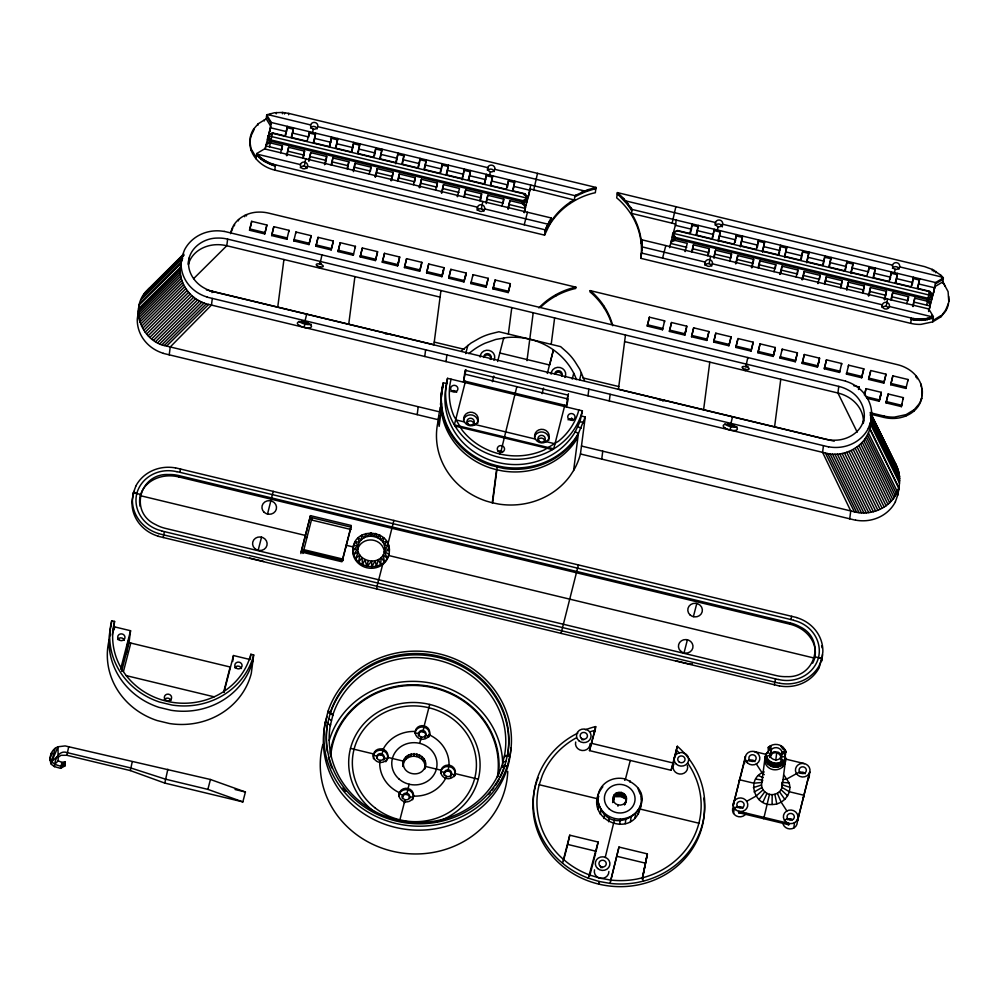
<?xml version="1.0" encoding="UTF-8"?>
<svg xmlns="http://www.w3.org/2000/svg" width="999" height="999" viewBox="0 0 999 999"><rect width="100%" height="100%" fill="white"/><g stroke="black" fill="none" stroke-linecap="round" stroke-linejoin="round"><path stroke-width="1.5" d="M440.084 407.417L439.51 411.85L166.633 346.091C141.309 341.92 128.009 306.855 148.376 289.136L183.754 254.033M895.354 501.698C898.663 493.818 899.799 484.94 899.575 476.411L870.604 417.619C873.613 441.446 847.214 459.44 825.386 453.022L208.654 304.408C190.422 300.624 176.049 281.156 181.368 262.575L139.348 304.258L137.288 319.018A36.838 34.291 7.4 0 0 163.361 353.309M781.131 762.487C775.786 765.509 768.156 762.861 766.258 756.917L765.459 758.591C768.031 764.397 775.486 767.269 781.118 764.085L781.131 762.487L783.166 760.988L780.469 758.553M764.223 771.927C745.866 777.846 753.696 806.28 772.09 804.495L772.19 794.655C776.598 794.605 780.868 791.707 782.03 787.387L785.714 758.765L784.527 752.984M641.783 241.159L641.87 249.912L641.957 239.835L928.745 308.953L933.366 316.596L932.679 321.878L920.941 324.375A35.115 32.692 7.4 0 1 910.676 323.351L640.859 258.341L641.358 253.883A73.801 68.719 7.4 0 0 618.518 199.388L616.695 197.877L617.382 192.595L924.649 266.633L932.417 269.443L940.683 275.1L943.356 277.922L942.669 283.204M58.167 760.801L61.901 762.387L65.122 761.75L64.997 765.896L60.614 768.331L54.433 766.633L54.733 764.322L58.167 760.801L58.004 746.777L65.11 745.916L210.439 779.495L245.417 792.007L242.857 801.897L164.785 783.091L130.32 770.579L66.846 755.281L60.951 755.319L58.017 757.429M922.089 395.716C923.913 384.478 916.607 373.638 907.005 368.406A35.115 32.692 7.4 0 0 897.427 364.66L590.159 290.609L589.997 291.933L591.82 293.444A73.801 68.719 7.4 0 1 611.763 324.151M948.788 301.661L948.101 291.646L942.831 281.88L935.039 286.538L928.583 311.538M783.253 760.326L781.218 761.837L780.556 757.891L783.253 760.326L782.766 764.098L778.333 766.545L773.139 766.595L773.388 764.672L775.923 765.434L776.148 763.785L773.214 765.134L773.538 763.486C766.708 764.098 776.31 765.434 778.621 765.084L778.733 763.448M181.181 262.787L182.105 256.406L184.515 249.912A36.838 34.291 7.4 0 1 224.213 231.456M822.339 656.867L822.502 654.582M898.675 488.811L897.639 495.629M354.97 542.857A18.269 17.008 7.4 0 0 358.441 563.399A18.269 17.008 7.4 0 0 380.544 565.933C386.326 562.737 389.535 556.331 389.41 549.8L384.89 548.513L388.673 545.392L384.34 545.242L386.738 541.308L382.892 542.207L383.728 537.799L380.669 539.597L379.882 535.114L377.809 537.612L375.437 533.454L374.513 536.376L370.691 532.904L367.495 536.426L365.996 533.528L364.26 537.712L361.638 535.252L361.513 539.747L357.942 537.986L359.44 542.382L355.132 541.545L358.166 545.442C354.021 561.401 380.694 567.594 384.515 551.785C388.673 535.839 362 529.632 358.166 545.442L352.934 550.074C353.171 569.455 384.328 573.076 388.923 554.208L384.515 551.785L389.41 549.8C389.26 529.72 356.181 526.972 353.259 546.977L346.166 545.267L345.941 546.928M380.119 760.339L379.72 764.048A34.715 32.318 7.4 0 0 397.839 791.932L399.538 792.569L399.363 793.893L402.747 795.167L402.397 796.89A3.659 3.397 7.4 0 0 402.447 798.663M403.072 766.046C400.974 747.577 431.556 751.972 424.762 769.018L425.399 763.698M418.631 736.013A3.659 3.397 7.4 0 1 418.481 735.139L418.706 733.366L415.109 732.954L415.372 730.756A7.305 6.806 7.4 0 1 424.175 725.873L429.707 704.445M409.503 798.601L409.59 797.726A3.659 3.397 7.4 0 0 402.734 796.066L402.397 796.89M418.481 735.139L418.581 734.253A3.659 3.397 7.4 0 1 422.977 731.805L424.175 725.873A7.305 6.806 7.4 0 1 429.57 734.178L429.395 735.501A7.305 6.806 7.4 0 0 424.001 727.197A7.305 6.806 7.4 0 0 415.209 732.08M640.859 258.341L642.057 248.589M638.286 814.048L638.973 808.753L641.021 803.808C636.101 843.768 577.922 818.019 602.834 786.737M597.152 804.133L598.264 794.867M610.089 883.403L618.98 847.052L647.377 853.895L642.332 878.995L647.377 853.895L642.369 877.834L643.406 881.118L637.986 882.342A85.864 79.945 7.4 0 1 610.089 883.403L599.025 881.443L588.311 878.158A85.864 79.945 7.4 0 1 564.21 864.572L560.014 861.026A85.864 79.945 7.4 0 1 577.872 733.066M619.617 824.4L620.304 819.118A21.928 20.405 7.4 0 1 597.951 796.178A21.928 20.405 7.4 0 1 624.837 778.895C672.115 799.337 608.603 848.201 597.664 800.162M772.19 794.655C765.958 794.867 760.152 788.785 761.812 782.504L765.197 756.405L768.206 750.961L768.693 747.19L770.729 745.679A10.052 9.353 7.4 0 1 785.589 751.26L785.451 754.944M765.546 756.493C765.234 771.59 763.785 752.384 768.031 752.272M772.09 804.495C783.004 804.807 792.694 793.656 789.085 782.916L781.892 782.354L782.03 787.387L789.335 791.732L803.795 795.229L803.458 797.876M785.064 761.201C778.346 774.312 787.674 759.028 784.939 756.355M266.571 116.184L266.733 114.873L274.4 112.762L282.58 112.437L288.736 113.399L596.003 187.437L595.317 192.732L592.969 193.232A73.801 68.719 7.4 0 0 575.387 200.237L570.067 203.509A73.801 68.719 7.4 0 0 549.125 225.624L544.58 235.14L274.775 170.117A35.115 32.692 7.4 0 1 265.197 166.358C257.005 161.801 250.437 153.459 249.875 143.868A25.799 24.013 7.4 0 1 250.537 136.963L250.712 135.677A25.799 24.013 7.4 0 1 253.471 129.271L258.167 123.814L266.233 118.831L266.571 116.184L271.179 123.839M274.775 170.117L275.287 166.146L263.973 161.351L257.867 156.306L258.029 154.982L256.743 153.546L264.548 148.888L551.323 217.994L549.125 225.624M259.253 157.68L259.415 156.356L258.029 154.982M260.739 158.991L260.901 157.667L259.415 156.356M262.312 160.215L262.475 158.891L260.901 157.667M263.973 161.351L264.136 160.027L262.475 158.891M270.304 114.922L270.467 113.599M265.709 162.4L265.871 161.076L264.136 160.027M267.52 163.349L267.682 162.025L265.871 161.076M269.393 164.211L269.555 162.887L267.682 162.025M276.248 113.824L276.411 112.5M271.316 164.96L271.478 163.636L269.555 162.887M273.276 165.609L273.439 164.286L271.478 163.636M275.287 166.146L275.449 164.823L273.439 164.286M282.417 113.761L282.58 112.437M284.49 113.973L284.653 112.65M288.574 114.723L288.736 113.399M544.58 235.14L545.267 229.845L551.323 217.994M545.092 231.169L546.99 225.687M546.828 227.01L549.8 220.342M570.067 203.509L570.229 202.185L574.388 199.625L574.912 195.667L587.574 189.798L596.003 187.437M574.737 196.99L576.073 194.955M575.911 196.279L581.53 193.456L581.693 192.133M581.53 193.456L587.412 191.121L587.574 189.798M587.412 191.121L593.493 189.273L593.656 187.949M256.056 158.829L256.743 153.546M944.005 283.429L944.904 286.276M940.733 316.945L945.578 310.19L948.351 303.783L948.188 305.082A25.799 24.013 7.4 0 1 945.416 311.476L940.733 316.945L932.679 321.878M768.581 764.198L766.932 762.274L766.108 758.104L765.459 758.591L768.818 762.287L768.581 764.198L773.139 766.595M51.336 764.322C48.277 758.066 51.161 749.163 58.004 746.777L51.673 761.675L51.336 764.322L54.433 766.633M49.95 760.139L51.149 753.346M60.614 768.331L61.901 762.387M66.846 755.281L68.731 746.703M109.703 636.313L110.464 630.431M109.328 639.248A73.077 68.032 7.4 0 0 157.143 720.554L169.518 723.538A73.077 68.032 7.4 0 0 251.286 673.451L253.684 654.944L250.849 654.258A70.155 65.31 7.4 0 1 166.358 701.148A70.155 65.31 7.4 0 1 114.573 621.428L111.726 620.741L111.039 626.023A73.077 68.032 7.4 0 0 158.866 707.329L171.241 710.314A73.077 68.032 7.4 0 0 252.997 660.239M112.325 635.114A70.155 65.31 7.4 0 1 113.886 626.71L114.573 621.428M114.211 629.82L114.598 626.885M158.167 536.188A36.838 34.291 7.4 0 1 131.993 501.885L133.354 492.857L135.752 486.363M126.885 650.873L127.922 642.944M121.616 671.291L129.021 642.632L130.557 630.731L113.886 626.71M169.218 354.895L170.242 346.953L211.451 305.082L212.312 298.476M181.418 261.688L182.105 256.406M181.531 261.251L182.218 255.969M863.186 423.014C867.207 410.214 860.151 396.266 848.563 390.234A35.827 33.354 7.4 0 0 838.773 386.388L227.647 239.123A35.827 33.354 7.4 0 0 217.133 238.074C202.797 238.137 187.924 249.138 188.399 264.498A26.523 24.7 7.4 0 1 191.234 257.929C196.541 249.513 206.543 245.03 216.271 244.693A35.827 33.354 7.4 0 1 226.785 245.742L440.084 297.128M130.32 770.579L132.193 762M163.212 537.574L164.41 531.63M812.674 663.161A26.523 24.7 7.4 0 0 814.61 658.154A26.523 24.7 7.4 0 0 815.296 651.073C814.734 641.258 808.016 632.692 799.637 628.021A35.827 33.354 7.4 0 0 789.847 624.175L178.721 476.91L178.883 475.586A35.827 33.354 7.4 0 0 168.381 474.537C139.685 473.126 128.921 512.162 155.469 524.487A35.827 33.354 7.4 0 0 165.26 528.334L776.385 675.599A35.827 33.354 7.4 0 0 786.9 676.648C815.596 678.059 826.36 639.023 799.799 626.698A35.827 33.354 7.4 0 0 790.009 622.852L178.883 475.586M211.963 292.607L212.138 291.283M227.647 239.123L226.785 245.729L193.619 278.646M540.821 307.055A73.801 68.719 7.4 0 1 573.364 288.998L575.711 288.486L575.874 287.163L268.619 213.124A35.115 32.692 7.4 0 0 258.341 212.1C246.216 212.325 233.054 220.055 230.919 232.717L232.817 227.847M164.785 783.091L167.857 769.23M238.386 220.866L238.549 219.543M251.348 150.812L250.037 142.582L250.712 135.677M244.668 216.721L244.83 215.397M257.992 125.1L258.167 123.814M246.441 215.921L246.603 214.598M249.538 230.245L251.661 221.341L266.895 225.012L264.772 233.916L249.538 230.245L251.174 223.926M264.273 120.954L264.448 119.668M251.498 222.665L251.661 221.341M265.984 145.941L266.159 144.618L270.042 142.832L282.442 145.817L281.93 149.775L265.984 145.941L265.272 148.689M269.605 131.93L269.78 130.607M268.544 136.051L271.353 122.515L266.733 114.873M269.53 146.791L272.352 133.267L524.637 194.056L527.335 198.214L526.823 202.173L522.764 201.973L270.479 141.184L267.432 139.673L267.944 135.702L272.352 133.267L272.178 134.578L272.602 132.929L284.99 135.926L287.125 127.685L293.319 129.171L291.184 137.412L307.13 141.259L309.253 133.017L315.447 134.503L313.311 142.745L329.258 146.591L331.381 138.349L337.575 139.835L335.452 148.077L351.386 151.923L353.521 143.681L359.702 145.167L357.58 153.409L373.526 157.255L375.649 149.013L381.843 150.499L379.707 158.741L395.654 162.587L397.777 154.345L403.971 155.832L401.848 164.073L417.782 167.919L419.917 159.678L426.098 161.164L423.976 169.418L439.91 173.252L442.045 165.01L448.239 166.508L446.103 174.75L462.05 178.584L464.173 170.342L470.367 171.84L468.231 180.082L484.178 183.916L486.301 175.674L492.495 177.173L490.372 185.414L506.306 189.248L508.441 181.006L514.622 182.505L512.499 190.747L524.887 193.731L528.096 197.228M264.772 233.916L266.895 225.012M289.023 230.344L286.9 239.248L271.666 235.577L273.801 226.673L289.023 230.344L288.861 231.656M273.801 226.673L271.666 235.577M287.3 126.361L286.613 131.643L270.667 127.81M286.676 154.221L286.501 155.544L288.636 147.303L304.57 151.149L303.296 158.042M286.975 155.669L288.636 147.303M291.808 136.988L293.481 127.847M277.747 307.093L283.928 259.503M286.9 239.248L287.075 237.924L271.84 234.253M232.705 661.475L233.479 655.531L250.162 659.552L250.849 654.258M293.793 240.909L293.968 239.585L309.203 243.257L309.028 244.58L293.793 240.909L295.929 232.005L311.164 235.677L309.028 244.58M304.333 166.109L305.706 158.816M295.754 233.329L295.929 232.005M309.428 131.693L308.741 136.975L292.794 133.142M308.803 159.553L308.629 160.876L310.764 152.635L326.698 156.481L326.361 159.128M309.116 161.001L310.764 152.635M313.936 142.32L315.622 133.179M324.75 163.399L324.575 164.723L326.698 156.481M304.77 322.115L306.656 314.198M315.934 246.241L318.057 237.337L333.291 241.009L333.117 242.332L331.156 249.912L315.934 246.241L318.057 237.337M329.882 146.154L331.556 137.025M331.618 164.872L332.892 157.967L348.838 161.813L347.615 168.531M319.418 268.057L319.593 266.733M319.93 264.086L321.978 254.857M336.064 147.652L337.749 138.511M331.156 249.912L333.291 241.009M355.419 246.341L353.296 255.245L338.062 251.573L340.197 242.67L355.419 246.341L355.244 247.665M340.197 242.67L338.062 251.573M351.935 151.761L353.683 142.358M354.508 167.27L355.02 163.299L370.966 167.145L370.454 171.116L354.508 167.27L353.371 171.666M300.874 553.571L310.464 515.659L351.273 525.486L341.908 561.763L301.086 551.923L310.464 515.659M358.204 152.984L359.877 143.844M311.888 518.731L312.013 517.732L302.909 553.483M353.296 255.245L353.459 253.921L338.236 250.25M348.726 324.2L354.907 276.611M360.189 256.905L362.325 248.002L377.56 251.673L377.385 252.997L375.424 260.577L360.189 256.905L362.325 248.002M375.312 151.661L375.824 147.69M375.199 175.562L375.025 176.873L377.16 168.631L393.094 172.477L392.582 176.448L376.635 172.602L377.16 168.631M380.332 158.317L382.005 149.176M375.424 260.577L377.56 251.673M391.133 179.395L390.971 180.719L393.094 172.477M382.317 262.238L384.453 253.334L399.687 257.005L397.552 265.909L382.317 262.238L383.953 255.919M384.278 254.658L384.453 253.334M397.44 156.993L397.952 153.022M325.037 723.601L325.199 722.277L327.722 722.727A91.346 85.04 7.4 0 0 396.353 821.091A91.346 85.04 7.4 0 0 504.782 765.396L507.217 766.133L507.055 767.457L510.089 755.057A93.894 87.425 7.4 0 0 439.535 653.933A93.894 87.425 7.4 0 0 328.072 711.188L325.337 722.202M327.722 722.727L327.547 724.05A91.346 85.04 7.4 0 0 327.36 751.772M398.776 177.934L399.288 173.963L415.222 177.81L414.71 181.781L398.776 177.934L398.014 180.869M330.507 711.937L327.547 724.05L330.432 724.55A88.424 82.318 7.4 0 0 396.865 819.779A88.424 82.318 7.4 0 0 501.823 765.858L504.607 766.708L507.567 754.607A91.346 85.04 7.4 0 0 438.936 656.243A91.346 85.04 7.4 0 0 330.507 711.937L328.072 711.188M402.46 163.649L404.145 154.52M330.432 724.55L330.257 725.873L333.117 714.123A88.424 82.318 7.4 0 1 438.086 660.202A88.424 82.318 7.4 0 1 504.52 755.419L501.648 767.182L501.823 765.858M397.552 265.909L399.687 257.005M404.458 267.57L406.581 258.666L421.815 262.337L421.64 263.661L419.68 271.241L404.458 267.57L406.581 258.666M420.079 158.354L419.393 163.649L403.459 159.803M419.455 186.226L419.293 187.55L421.416 179.308L437.362 183.142L436.838 187.113L420.904 183.267L421.416 179.308M424.587 168.981L426.273 159.852M376.511 588.973L378.559 579.732M419.68 271.241L421.815 262.337M388.923 554.208L388.748 555.531L814.61 658.154L814.784 656.83L821.927 658.329L819.18 667.469M426.585 272.902L428.721 263.998L443.943 267.67L443.781 268.993L441.82 276.573L426.585 272.902L428.721 263.998M442.22 163.686L441.533 168.981L425.586 165.135M441.595 191.558L441.421 192.882L443.544 184.64L459.49 188.474L457.355 196.716L457.53 195.392M441.895 192.994L443.544 184.64M446.728 174.313L448.401 165.185M417.195 414.647L418.219 406.718M424.75 356.481L425.611 349.875M376.773 757.454L376.948 756.131A3.659 3.397 7.4 0 1 381.343 753.683L382.242 754.02A3.659 3.397 7.4 0 1 380.594 760.389L379.645 760.276A3.659 3.397 7.4 0 1 376.948 756.131L373.401 755.269L373.576 753.945A7.305 6.806 7.4 0 1 382.367 749.063L384.153 749.737A7.305 6.806 7.4 0 1 380.856 762.474L378.971 762.249A7.305 6.806 7.4 0 1 373.576 753.945L350.499 748.388M441.82 276.573L443.943 267.67M440.934 290.522L433.903 344.73L206.443 289.91M376.673 758.328A3.659 3.397 7.4 0 1 381.181 755.007L381.343 753.683M373.501 758.803A7.305 6.806 7.4 0 1 382.205 750.386L382.367 749.063M381.618 755.169L383.916 747.826A34.715 32.318 7.4 0 1 413.474 731.43L415.272 731.63L415.109 732.954M383.878 759.165L384.041 757.841L387.6 758.691L387.762 757.367L403.658 761.201L403.022 766.508M448.713 278.234L450.849 269.33L466.083 273.002L465.909 274.325L463.948 281.905L448.713 278.234L450.849 269.33M462.237 179.808L464.348 169.018M464.41 196.865L465.684 189.972L481.618 193.806L481.281 196.453M468.856 179.645L470.541 170.517M438.998 415.809L438.486 419.78L163.337 353.396M440.472 404.458L441.046 400.025M441.433 397.065L442.008 392.632M442.395 389.685L443.294 382.767L446.84 383.616A69.418 64.635 7.4 0 0 489.423 459.852A69.418 64.635 7.4 0 0 575.212 431.768L580.032 421.516L582.392 410.826L447.527 378.334L446.84 383.616M446.041 361.613L446.903 354.995M441.009 407.317L441.521 403.346M442.782 386.725A73.077 68.032 7.4 0 0 440.784 404.383L441.233 410.314L439.148 426.386L438.236 418.968L439.21 413.012M463.948 281.905L466.083 273.002M398.826 796.478A7.305 6.806 7.4 0 1 399.026 794.717L399.875 791.745A7.305 6.806 7.4 0 1 413.586 795.054L413.211 798.139A7.305 6.806 7.4 0 1 412.537 799.787M404.345 761.35C409.328 752.422 424.887 755.968 425.062 766.345C422.39 777.784 403.484 775.561 403.359 763.873L404.695 758.716M477.16 209.865L477.51 207.218L307.542 166.296A3.659 3.397 7.4 0 1 301.486 167.869A3.659 3.397 7.4 0 1 302.959 162.163A3.659 3.397 7.4 0 1 307.542 166.296M406.044 759.215L406.381 756.568M408.279 757.554L408.616 754.919M470.854 283.566L471.016 282.255L486.251 285.926L486.076 287.237L470.854 283.566L472.977 274.663L488.211 278.334L486.076 287.237M481.393 208.754L482.754 201.473M472.802 275.986L472.977 274.663M405.094 801.048L405.269 799.724A3.659 3.397 7.4 0 1 402.572 795.579L402.909 794.754A3.659 3.397 7.4 0 1 409.765 796.403L409.665 797.277A3.659 3.397 7.4 0 1 405.269 799.724L404.42 803.021L404.583 801.697A7.305 6.806 7.4 0 1 399.188 793.393M410.901 756.518L411.251 753.87M484.727 183.766L486.476 174.35M487.387 170.292L487.724 167.645L317.782 126.661A3.659 3.397 7.4 0 1 311.725 128.234A3.659 3.397 7.4 0 1 313.199 122.515A3.659 3.397 7.4 0 1 317.782 126.661M406.805 794.455L409.103 784.227M413.748 756.143L414.098 753.496M409.553 798.164L409.715 796.84L413.311 797.252L413.486 795.928L415.297 796.141A34.715 32.318 7.4 0 0 444.855 779.744L445.504 778.171M463.499 382.18L465.047 370.279L567.956 395.08L566.421 406.98M486.163 203.659L487.812 195.305L503.758 199.138L503.409 201.786M567.956 400.387L566.583 405.656L463.673 380.856L465.959 369.73M416.608 756.468L416.958 753.82M465.447 381.281L454.37 424.887L553.708 448.826L564.81 405.232M490.984 184.977L492.669 175.849M420.604 740.384L420.766 739.06L419.667 743.343M421.278 738.398L421.453 737.087L420.879 739.285M419.293 757.479L419.642 754.832M421.628 759.09L421.965 756.455M425.512 736.375L425.674 735.052L429.058 736.325L428.721 737.15M423.439 761.213L423.776 758.566M424.612 763.686L424.95 761.038M429.058 736.325L429.233 735.002L430.919 735.639A34.715 32.318 7.4 0 1 449.038 763.523L448.126 771.203M492.982 288.911L495.104 279.995L510.339 283.666L510.164 284.99L508.216 292.57L492.982 288.911L495.104 279.995M508.091 183.654L508.603 179.683M507.992 207.555L507.817 208.878L509.94 200.637L522.34 203.621L525.536 207.118L524.3 212.562M508.291 209.003L509.94 200.637M513.124 190.31L514.797 181.181M444.205 773.701L444.38 772.377L440.821 771.515L440.996 770.204L425.099 766.37M508.216 292.57L510.339 283.666M503.533 339.26L503.708 337.949L497.627 361.476M522.927 200.649L270.642 139.86L267.944 135.702L527.335 198.214L522.927 200.649L522.34 203.621M524.637 194.056L524.463 195.379L524.887 193.731M508.354 334.041L511.788 307.592M528.284 197.178L530.744 185.027M581.705 416.108L585.252 416.97L580.444 453.983A73.077 68.032 7.4 0 1 573.613 470.467L570.342 475.512A73.077 68.032 7.4 0 1 498.676 504.07L492.282 502.784L496.565 469.73L490.596 468.032A73.077 68.032 7.4 0 1 441.233 410.314M492.582 502.859L497.39 465.834L491.121 464.06A73.077 68.032 7.4 0 1 441.745 406.343L441.296 400.412A73.077 68.032 7.4 0 1 443.294 382.767M533.778 189.847L537.512 173.351M501.073 450.961L516.833 386.663M526.985 360.664L533.204 312.762M555.781 296.004L555.943 294.68M551.198 344.355L554.632 317.919M504.782 765.396L504.607 766.708A91.346 85.04 7.4 0 1 500.337 777.035M576.798 435.951L576.286 439.91L574.625 442.457A73.077 68.032 7.4 0 1 502.972 471.016L496.565 469.73M573.613 470.467L578.421 433.454L585.252 416.97M587.999 395.816L588.861 389.21M561.051 633.441L578.421 564.86M603.933 307.605L604.108 306.281M641.957 239.835L641.445 243.806L641.196 240.559A73.801 68.719 7.4 0 0 633.928 217.532L631.493 213.386L632.005 209.428L631.331 208.267L623.676 198.501L617.382 192.595M601.735 459.115L602.759 451.186M609.29 400.949L610.152 394.343M625.474 334.99L618.443 389.198L834.24 441.196M594.355 733.054L594.692 730.406L590.621 731.593M664.635 320.854L662.499 329.757L647.277 326.086L649.4 317.183L664.635 320.854L664.46 322.178M585.439 729.769A85.864 79.945 7.4 0 1 594.68 726.822L595.679 726.598L595.342 729.233L589.472 750.611L671.103 770.279L672.864 764.485M649.4 317.183L647.277 326.086M672.115 223.177L675.873 206.681M598.051 809.415L598.563 805.444M676.173 220.067L675.486 225.349L691.433 229.196L690.434 233.042M662.499 329.757L662.674 328.434L647.439 324.762M600.374 814.322L600.886 810.364M675.461 237.412L927.746 298.202L932.154 295.754L672.764 233.254L672.252 237.225L675.287 238.724L927.584 299.525L931.63 299.725L932.154 295.754L929.457 291.608L677.172 230.819L672.764 233.254L675.461 237.412L675.287 238.724L674.862 240.372L670.978 242.17L670.804 243.494L686.738 247.327M603.97 818.531L604.482 814.572M669.405 331.418L671.528 322.515L686.763 326.186L686.588 327.51L684.64 335.09L669.405 331.418L671.528 322.515M598.688 884.09L599.025 881.443M662.986 401.298L663.149 399.975M608.603 821.752L609.115 817.781M612.924 800.786L612.974 799.487M613.398 801.598L614.16 794.892L612.637 802.559M685.302 250.287L685.127 251.611L687.262 243.369L674.862 240.372M626.123 798.663A6.906 6.431 7.4 0 0 614.51 795.866L613.299 801.51M616.021 793.194L615.571 796.69L621.278 796.653L626.286 799.275M614.447 819.779L605.194 857.604M691.433 229.196L692.12 223.913M618.406 796.328L618.581 795.004L624.138 796.34M617.956 806.23L618.119 804.907M621.116 794.155L621.341 792.457M621.278 796.653L621.44 795.329M692.182 251.748L693.443 244.855L709.39 248.701L709.04 251.336M624.675 780.219L624.837 778.895M623.963 797.664L624.412 794.168M696.628 234.54L698.301 225.399M684.64 335.09L686.763 326.186M625.486 803.571L626.348 796.965A6.906 6.431 7.4 0 0 614.735 794.168L613.024 797.065L613.124 800.399A6.906 6.431 7.4 0 0 624.737 803.196L626.435 800.299L626.373 797.901M625.961 802.022L626.498 797.864M630.007 782.217L630.182 780.906M625.262 823.663L625.948 818.381L631.181 816.295L635.614 813.011L638.973 808.753M691.533 336.75L693.668 327.847L708.89 331.518L708.728 332.842L706.768 340.422L691.533 336.75L693.668 327.847M630.494 821.59L631.181 816.295M704.932 264.76L705.269 262.113L642.082 246.878M638.224 789.647L638.398 788.323M634.927 818.306L635.614 813.011M709.153 263.636L710.526 256.368M640.721 793.231L640.559 794.555L638.811 790.871M712.562 238.374L714.248 229.246M715.159 225.175L715.496 222.527L625.749 200.911M641.62 798.513L640.334 809.103L698.888 823.213M713.998 258.279L715.584 250.187L731.518 254.033L731.181 256.668M718.331 241.521L720.441 230.732M706.768 340.422L708.89 331.518M722.252 226.885L722.589 224.238A3.659 3.397 7.4 0 0 718.006 220.105A3.659 3.397 7.4 0 0 716.533 225.811A3.659 3.397 7.4 0 0 722.589 224.238L892.557 265.16M703.608 409.715L709.789 362.125M713.661 342.083L715.796 333.179L731.031 336.85L730.856 338.174L728.895 345.754L713.661 342.083L715.796 333.179M735.863 238.536L736.375 234.578M735.751 262.437L735.576 263.761L737.712 255.519L753.646 259.365L753.134 263.324L737.2 259.49L737.712 255.519M740.459 246.853L742.569 236.064M675.973 752.722L676.323 750.074L679.345 752.984M728.895 345.754L731.031 336.85M643.406 881.118A85.864 79.945 7.4 0 0 678.071 746.915L677.31 746.265L673.314 763.036L591.683 743.368M735.801 347.415L737.924 338.511L753.159 342.182L752.984 343.506L751.023 351.086L735.801 347.415L737.761 339.835M730.631 424.737L732.517 416.82M751.698 266.283L751.523 267.607L753.646 259.365M757.991 243.868L758.503 239.91M745.279 370.679L745.454 369.355M745.791 366.708L747.839 357.48L747.664 358.803M759.327 264.822L759.839 260.851L775.786 264.698L775.274 268.656L759.327 264.822L758.616 267.57M762.587 252.185L764.697 241.396M751.023 351.086L753.159 342.182M757.929 352.747L760.064 343.843L775.286 347.515L775.124 348.838L773.164 356.418L757.929 352.747L760.064 343.843M780.644 245.242L779.957 250.524L764.01 246.691M780.019 273.114L779.844 274.425L781.967 266.184L797.914 270.03L797.402 274.001L781.455 270.155L781.967 266.184M784.727 257.517L786.825 246.728M773.164 356.418L775.286 347.515M780.057 358.079L780.231 356.768L795.466 360.439L795.291 361.75L780.057 358.079L782.192 349.175L797.427 352.847L795.291 361.75M782.017 350.499L782.192 349.175M774.587 426.823L780.768 379.233M802.771 250.574L802.085 255.856L786.138 252.023M733.728 804.02A7.305 6.806 7.4 0 0 733.054 805.669L745.441 756.405L745.092 759.04M802.147 278.446L801.972 279.757L804.108 271.516L820.042 275.362L819.53 279.333L803.596 275.487L804.108 271.516M733.578 813.473L734.265 808.191L737.374 806.468M806.855 262.849L808.965 252.06M738.611 812.649L738.785 811.325L788.973 823.426L788.798 824.749L738.611 812.649A7.305 6.806 7.4 0 0 742.394 812.624M802.185 363.424L804.32 354.508L819.555 358.179L819.38 359.503L817.419 367.083L802.185 363.424L804.32 354.508M818.094 282.28L817.919 283.604L820.042 275.362M823.226 265.047L824.899 255.906M825.012 283.566L826.235 276.848L842.182 280.694L841.832 283.341M774.337 684.839L775.536 678.895M765.334 761.438L766.345 756.255L769.917 755.331L769.655 757.292M829.345 266.808L831.093 257.392M817.419 367.083L819.555 358.179M781.58 755.781L780.706 756.368A5.482 5.107 7.4 0 0 771.49 754.145L770.729 745.679M769.992 757.567A5.482 5.107 7.4 0 1 771.34 755.269L771.49 754.145M770.691 765.671L770.941 763.76M763.711 818.705L769.492 794.342M789.847 624.175L790.022 622.852M841.682 363.511L839.547 372.427L824.325 368.756L826.448 359.84L841.682 363.511L841.508 364.835M826.448 359.84L824.325 368.756M775.761 760.301L776.735 752.784M775.748 766.895L775.923 765.434M780.419 758.728L780.556 757.891M780.781 758.803A5.482 5.107 7.4 0 0 780.556 757.492L781.555 755.981L780.494 753.721L778.333 752.235L774.2 751.635L770.916 753.421L771.428 749.45L772.814 748.426A6.219 5.794 7.4 0 1 781.355 750.486L782.067 752.01L781.518 756.156M845.354 270.379L847.027 261.238M823.438 445.741L822.577 452.347L850.748 510.939L849.712 518.881M782.854 765.659L782.766 764.098M846.79 290.272L848.363 282.193L864.31 286.026L863.96 288.674M851.111 273.514L853.221 262.737M839.547 372.427L839.722 371.104L824.5 367.432M838.773 386.388L837.911 393.007L857.217 432.192M846.453 374.088L846.628 372.764L861.85 376.436L861.687 377.759L846.453 374.088L848.588 365.184L863.81 368.843L861.687 377.759M848.413 366.496L848.588 365.184M793.805 827.996L794.492 822.701M869.167 266.571L868.481 271.865L852.534 268.019M797.427 821.19L809.814 771.915A7.305 6.806 7.4 0 0 800.649 763.636A7.305 6.806 7.4 0 0 797.702 775.062A7.305 6.806 7.4 0 0 809.814 771.915L797.427 821.19A7.305 6.806 7.4 0 0 797.627 819.417M868.543 294.443L868.368 295.766L870.504 287.525L886.438 291.358L885.926 295.329L869.979 291.483L870.504 287.525M821.465 661.4L821.927 658.329M858.953 388.299L859.128 386.988L853.596 385.651M873.675 277.198L875.349 268.069M866.67 398.214L879.132 401.223L881.268 392.32L866.033 388.648L864.884 393.756M868.581 379.42L870.716 370.517L885.951 374.188L885.776 375.499L883.815 383.092L868.581 379.42L870.541 371.84M881.967 307.455L882.317 304.807L712.374 263.823A3.659 3.397 7.4 0 1 706.305 265.397A3.659 3.397 7.4 0 1 707.779 259.678A3.659 3.397 7.4 0 1 712.374 263.823M884.477 298.276L884.315 299.6L886.438 291.358M845.529 381.181A36.838 34.291 7.4 0 1 871.702 415.484L869.704 428.908L898.675 487.699C893.955 506.368 872.339 516.62 854.357 511.813L581.48 446.053M870.678 421.865L869.817 428.471L898.675 487.699M886.2 306.331L887.574 299.026M890.783 275.874L891.295 271.903M892.119 296.815L892.631 292.857L908.566 296.691L908.054 300.662L892.119 296.815L891.358 299.75M879.132 401.223L881.268 392.32M895.803 282.53L897.489 273.401M883.815 383.092L885.951 374.188M922.264 394.393L921.49 399.138A25.799 24.013 7.4 0 1 918.718 405.532C913.536 413.761 903.745 418.119 894.255 418.431A35.115 32.692 7.4 0 1 883.978 417.407L884.14 416.084L870.504 412.799M903.396 397.652L901.26 406.556L886.026 402.884L888.161 393.981L903.396 397.652L903.221 398.976M888.161 393.981L886.026 402.884M908.079 379.52L905.943 388.424L890.721 384.752L892.844 375.849L908.079 379.52L907.904 380.844M892.844 375.849L890.721 384.752M912.911 281.206L913.423 277.235M912.799 305.107L912.636 306.431L914.759 298.189L927.147 301.174L930.356 304.67L929.482 308.741M910.663 323.351L911.363 318.069L641.558 253.047L641.37 254.37M913.111 306.543L914.759 298.189M901.26 406.556L901.435 405.232L886.2 401.561M917.931 287.862L919.617 278.733M905.943 388.424L906.118 387.1L890.883 383.429M905.981 415.934L906.155 414.61L914.21 409.677L918.893 404.208A25.799 24.013 7.4 0 0 921.665 397.814L921.49 399.138M915.971 377.26L916.133 375.936M917.144 378.771L917.319 377.447M926.635 305.145L929.457 291.608M914.035 410.989L914.21 409.677M928.571 310.264L928.745 308.953M920.853 383.953L921.24 386.988M933.803 291.983L933.978 290.659M933.091 294.73L935.564 282.567L943.356 277.922M778.333 766.545L778.583 764.635L783.179 762.874L783.166 760.988L781.118 764.085M780.731 765.596L780.981 763.686M631.83 210.752L627.547 204.545L619.03 195.429L619.218 194.106M623.501 199.812L623.676 198.501M627.547 204.545L627.722 203.234M631.143 209.59L631.331 208.267M641.982 243.918L642.17 242.595M931.642 315.384L933.178 317.944L925.524 320.03L915.271 320.142L913.223 319.817L913.398 318.494L911.363 318.069M915.271 320.142L915.446 318.818L925.711 318.706L933.366 316.596M917.332 320.342L917.519 319.031M919.405 320.442L919.579 319.118M921.465 320.417L921.64 319.093M923.501 320.279L923.688 318.956M925.524 320.03L925.711 318.706M932.229 270.754L932.417 269.443M927.509 319.668L927.696 318.344M934.04 271.716L934.227 270.392M929.457 319.193L929.632 317.869M935.776 272.764L935.963 271.441M931.355 318.606L931.53 317.282M940.509 276.423L940.683 275.1M941.895 277.797L942.069 276.473M189.261 257.892C186.039 269.955 193.719 282.392 204.233 288.037A35.827 33.354 7.4 0 0 214.023 291.87L825.149 439.148A35.827 33.354 7.4 0 0 835.651 440.197C847.701 439.922 860.414 432.592 863.536 420.379M948.188 305.082L948.95 300.362M821.578 660.963L822.851 651.935A36.838 34.291 7.4 0 0 796.765 617.644M567.707 844.43L569.755 835.189L598.139 842.032L596.091 851.273L567.707 844.43L563.536 860.589M610.501 881.205L618.98 847.052M384.515 551.785L387.212 558.329L383.254 554.845L384.415 561.888L381.181 557.479L380.706 564.622L378.421 559.515L376.361 566.346L375.199 560.801L371.653 566.97L371.703 561.263L366.92 566.421L368.181 560.851M625.661 802.259L626.173 798.288A6.906 6.431 7.4 0 0 614.56 795.491L614.085 796.303M55.02 748.376L51.673 761.675L54.733 764.322L60.877 766.345L65.172 764.572M133.004 495.504L134.453 491.096M120.617 669.205L130.557 630.731M123.489 671.403L130.794 643.056M179.745 472.29L180.594 468.993M265.097 148.739L270.841 126.486L266.233 118.831M280.644 152.772L282.442 145.817M285.614 135.489L286.276 132.929M302.772 158.104L304.57 151.149M312.525 132.43L313.386 129.096M325.424 163.374L326.186 160.439L310.252 156.606M309.203 243.257L311.164 235.677M331.094 164.935L332.892 157.967M304.083 327.397L304.945 324.101M347.065 168.681L348.838 161.813M353.221 170.267L355.02 163.299M258.154 550.337L261.551 537.137M267.52 514.06L273.227 491.308M223.926 692.532L233.479 655.531M242.857 801.897L207.879 789.385L210.439 779.495M369.193 174.013L370.966 167.145M374.425 155.719L375.137 152.972L359.19 149.138M375.499 176.998L376.635 172.602M391.521 180.569L392.232 177.822M395.841 163.811L397.265 158.317L381.318 154.47M397.49 180.931L399.288 173.963M413.449 184.678L415.222 177.81M418.331 167.77L419.043 165.022M398.039 264.71L398.688 262.175M419.767 187.662L420.904 183.267M435.589 190.01L437.362 183.142M440.459 173.102L441.171 170.354M342.457 560.414L351.061 527.147L310.239 517.307M441.97 276.636L443.606 270.317M463.886 196.928L465.684 189.972M393.881 520.392L387.699 545.017M378.746 579.657L382.704 564.335M479.845 200.674L481.618 193.806M480.394 200.524L481.106 197.777L465.159 193.931M489.572 175.1L490.422 171.791M465.084 278.172L465.734 275.649M486.014 202.26L487.812 195.305M501.96 206.106L503.758 199.138M507.255 187.537L507.917 184.977L491.983 181.131M465.721 353.658L467.857 345.392M486.251 285.926L488.211 278.334M524.125 212.612L530.219 188.986L575.387 200.237M527.472 212.25L524.225 224.775M492.395 381.73L493.856 376.074M399.9 819.829L404.583 801.697A7.305 6.806 7.4 0 0 413.386 796.815M499.625 453.921L500.062 452.272M542.082 393.693L543.543 388.049M547.315 373.439L553.396 349.912L549.725 364.785M566.957 399.538L568.468 393.693M572.227 379.096L573.738 373.251M579.645 379.645L581.418 372.752M665.809 245.592L662.587 258.117M669.555 247.665L672.814 235.027M691.645 251.81L693.443 244.855M684.79 335.152L686.425 328.833M707.592 255.657L709.39 248.701M708.116 255.594L708.878 252.66L692.931 248.826M717.344 229.982L718.194 226.686M713.81 257.055L715.584 250.187M589.472 750.611L595.679 726.598M562.524 863.148L569.755 835.189M729.72 260.989L731.518 254.033M735.027 242.432L735.689 239.86L719.755 236.026M736.126 263.611L737.2 259.49M598.139 842.032L588.311 878.158M589.66 876.185L595.716 852.734M751.997 267.72L752.759 264.797M757.155 247.764L757.816 245.192L741.882 241.358M625.299 779.732L630.282 760.451M758.066 267.72L759.839 260.851M729.944 430.02L730.806 426.723M773.988 271.653L775.786 264.698M778.958 254.37L779.62 251.81M780.394 274.275L781.455 270.155M684.015 652.946L687.412 639.76M693.381 616.683L696.79 603.496M773.638 355.219L774.949 350.162M796.116 276.985L797.914 270.03M801.086 259.703L801.747 257.143M671.103 770.279L677.31 746.265M802.522 279.608L803.596 275.487M795.466 360.439L797.427 352.847M824.462 283.728L826.235 276.848M818.556 363.349L819.205 360.826M840.384 287.65L842.182 280.694M840.908 287.587L841.658 284.665L825.723 280.819M846.59 289.061L848.363 282.193M862.512 292.994L864.31 286.026M863.036 292.919L863.798 289.997L847.851 286.151M733.054 805.669L738.698 783.815M744.717 760.501L739.073 782.354L739.41 779.72L753.845 783.204L761.812 782.504L762.774 780.157L755.556 779.083M868.843 295.879L869.979 291.483M790.871 619.555L791.72 616.258M858.478 389.51L859.128 386.988M861.85 376.436L863.81 368.843M884.789 299.725L885.551 296.79M889.947 279.757L890.609 277.198L874.662 273.351M894.392 272.652L895.254 269.318M769.917 755.331L770.591 757.03A6.219 5.794 7.4 0 0 779.133 759.078L780.506 758.066M864.397 394.967L866.033 388.648M890.833 299.812L892.631 292.857M782.067 752.01L785.589 751.26M879.607 400.012L880.918 394.955M906.767 303.659L908.566 296.691M912.075 285.09L912.736 282.53L896.802 278.684M901.423 406.618L902.072 404.083M223.601 692.357L230.157 667.007L129.021 642.632M770.666 764.16L771.103 762.562M687.612 762.974A82.205 76.536 7.4 0 1 694.055 774.075L696.078 778.758A82.205 76.536 7.4 0 1 642.369 877.834L637.175 879.008A82.205 76.536 7.4 0 1 610.464 880.032L599.887 878.146L589.622 874.999A82.205 76.536 7.4 0 1 566.545 861.987L562.524 858.591A82.205 76.536 7.4 0 1 539.198 784.727L542.382 775.212A82.205 76.536 7.4 0 1 576.136 737.911M870.566 422.302L868.281 428.359M250.537 136.963L254.308 129.096M768.98 761.101L768.818 762.287M54.733 764.322C55.332 758.091 59.74 749.787 67.195 752.634L130.657 767.931L165.297 779.12L207.879 789.385M782.642 748.938L783.141 747.602L780.931 746.066L786.126 751.772L785.351 753.109L781.78 754.145M767.17 760.351L767.332 759.165M399.026 794.717L399.7 793.069A7.305 6.806 7.4 0 1 413.411 796.378M429.57 734.178L428.883 735.826A7.305 6.806 7.4 0 1 415.172 732.517M445.766 778.446L446.628 776.36M598.776 796.365L597.752 798.838L539.198 784.727M762.899 802.284L766.957 793.393M819.517 664.822L821.815 658.766L818.331 657.692M50.812 755.993L52.335 753.258M549.637 221.666L551.148 219.318M550.811 221.965L552.597 219.218A73.801 68.719 7.4 0 1 570.229 202.185M576.635 437.275L574.974 439.81A73.077 68.032 7.4 0 1 503.321 468.369L490.946 465.384A73.077 68.032 7.4 0 1 441.57 407.667L441.133 401.735A73.077 68.032 7.4 0 1 441.908 389.897M233.691 226.323L234.703 224.85M759.04 799.612L764.759 791.87M614.51 795.866L614.048 799.412M624.562 804.52L625.312 802.472M624.512 804.894L625.087 804.17M60.877 766.345L65.122 761.75L64.997 765.896M145.292 292.507L183.254 254.57M156.331 281.793L182.867 255.469M143.931 294.33L183.741 254.832M156.044 282.68L163.786 275M167.108 271.703L174.837 264.023M178.159 260.739L183.691 255.257M142.72 296.228L183.629 255.644M141.646 298.202L182.542 257.617M140.684 300.287L182.692 258.604M139.236 304.695L181.256 263.012M138.486 308.803L180.494 267.12M138.312 311.089L180.32 269.393M138.299 313.311L180.32 271.628M138.449 315.547L180.469 273.863M138.761 317.769L180.769 276.086M139.223 319.967L181.244 278.284M139.848 322.14L181.855 280.457M140.609 324.275L182.63 282.592M141.533 326.361L183.541 284.678M142.595 328.384L184.603 286.701M143.794 330.344L185.814 288.661M145.13 332.23L187.15 290.547M146.603 334.041L188.611 292.357M148.189 335.751L190.197 294.068M149.887 337.375L191.895 295.692M151.698 338.886L193.706 297.202M153.609 340.297L195.617 298.601M155.607 341.583L197.627 299.9M157.692 342.744L199.713 301.061M159.852 343.781L201.873 302.098M162.088 344.692L204.096 303.009M164.36 345.467L206.381 303.783M166.633 346.091L208.654 304.408M57.517 756.293L51.673 761.675L50.287 757.504M770.466 746.153L768.356 747.252L768.606 747.851L770.466 746.153L768.606 747.851L771.303 750.286M148.376 289.136L150.087 287.6M763.049 789.872L756.043 796.103L746.715 801.285M461.488 350.761L471.016 343.057L479.108 338.411A54.558 50.799 7.4 0 1 490.634 333.816L498.913 331.755L560.639 346.641L566.945 352.21A54.558 50.799 7.4 0 1 574.887 361.501L579.77 369.255L584.427 380.382M940.883 315.647L932.841 320.592M935.389 283.891L943.181 279.233M754.108 792.02L761.95 787.537M527.16 199.525L522.764 201.973L525.961 205.469M931.98 297.078L927.584 299.525L930.781 303.022M746.315 761.563L749.425 759.839M799.612 771.927L787.15 778.82L783.328 779.545M784.452 820.279L787.562 818.556M268.706 134.728L272.602 132.929M266.583 142.969L270.479 141.184L267.782 137.025M671.403 240.522L675.287 238.724L672.589 234.578M782.791 747.739L786.126 751.772L784.29 750.861M906.155 414.61L894.417 417.12A35.115 32.692 7.4 0 1 884.14 416.084M753.358 787.612L761.525 785.027M504.345 756.743L507.392 755.931A91.346 85.04 7.4 0 0 438.761 657.567A91.346 85.04 7.4 0 0 330.332 713.261L332.954 715.446M781.942 752.846L785.514 751.922M780.556 757.492L785.289 756.255M593.493 189.273L595.841 188.761M575.874 287.163L573.526 287.675A73.801 68.719 7.4 0 0 538.836 307.917M503.184 762L506.193 761.363M615.746 795.379L618.581 795.004M620.304 819.118L625.948 818.381M692.357 663.786L689.76 664.11L675.561 660.689M358.166 545.442L353.434 545.666L352.934 550.074L357.804 548.713L353.683 554.47L358.354 551.985L355.619 558.566L359.79 555.019L358.616 562.075L362.025 557.629L362.475 564.747L364.885 559.615L366.92 566.421M913.398 318.494L915.446 318.818M140.122 506.343L139.635 502.759A26.523 24.7 7.4 0 1 140.322 495.666L140.497 494.355L133.354 492.857L132.43 499.25A36.838 34.291 7.4 0 0 158.504 533.541M507.567 754.607L510.089 755.057M504.52 755.419L509.915 756.38M497.39 465.834L503.484 467.045A73.077 68.032 7.4 0 0 575.149 438.499L578.421 433.454L575.212 431.768M224.238 231.368L845.554 381.094M828.558 446.89L207.243 297.178M855.631 520.229L580.444 453.983M175.474 467.832L796.802 617.557M779.794 683.353L158.479 533.628M779.457 686.001L158.142 536.276M911.188 319.393L913.223 319.817M267.582 114.548L310.689 124.95M494.83 169.355A3.659 3.397 7.4 0 0 490.247 165.222A3.659 3.397 7.4 0 0 488.761 170.929A3.659 3.397 7.4 0 0 494.83 169.355L584.577 190.984M899.649 266.87A3.659 3.397 7.4 0 0 895.067 262.737A3.659 3.397 7.4 0 0 893.593 268.444A3.659 3.397 7.4 0 0 899.649 266.87L942.756 277.247M271.353 122.515L574.912 195.667M632.005 209.428L935.564 282.567M631.493 213.386L675.661 224.038L673.526 232.28L677.422 230.482L689.809 233.479L691.945 225.225L698.126 226.723L696.003 234.965L711.95 238.811L714.073 230.569L720.267 232.055L718.131 240.297L734.078 244.143L736.201 235.901L742.394 237.387L740.271 245.629L756.206 249.475L758.341 241.234L764.522 242.72L762.399 250.961L778.333 254.807L780.469 246.566L786.663 248.052L784.527 256.293L800.474 260.14L802.597 251.898L808.79 253.384L806.655 261.626L822.602 265.472L824.724 257.23L830.918 258.716L828.795 266.958L844.729 270.804L846.865 262.562L853.046 264.048L850.923 272.29L866.857 276.136L868.993 267.894L875.186 269.393L873.051 277.635L888.998 281.468L891.12 273.227L897.314 274.725L895.179 282.967L911.125 286.8L913.248 278.559L919.442 280.057L917.319 288.299L929.707 291.283L932.916 294.78M314.935 138.474L330.869 142.308M337.063 143.806L352.997 147.64M447.714 170.467L463.661 174.313M469.855 175.799L485.789 179.645M514.11 186.463L530.057 190.31M697.614 230.694L713.561 234.528M808.278 257.355L824.212 261.201M830.406 262.687L846.34 266.533M918.93 284.016L934.877 287.862M288.112 151.274L304.058 155.107M332.38 161.938L348.314 165.772M443.032 188.599L458.978 192.445M487.3 199.263L503.234 203.109M509.428 204.595L525.374 208.441M715.059 254.158L731.006 257.992M914.247 302.148L930.181 305.994M932.517 316.908L889.41 306.518A3.659 3.397 7.4 0 1 883.353 308.092A3.659 3.397 7.4 0 1 884.827 302.385A3.659 3.397 7.4 0 1 889.41 306.518M257.342 154.208L300.449 164.585M484.602 208.928A3.659 3.397 7.4 0 0 480.019 204.795A3.659 3.397 7.4 0 0 478.546 210.502A3.659 3.397 7.4 0 0 484.602 208.928L547.789 224.151M275.449 164.823L545.267 229.845M249.713 228.921L264.935 232.592M316.096 244.917L331.331 248.589M360.364 255.582L375.599 259.253M382.492 260.914L397.727 264.585M404.62 266.246L419.855 269.917M426.76 271.578L441.983 275.249M448.888 276.923L464.123 280.582M493.156 287.587L508.379 291.258M669.58 330.095L684.802 333.766M691.708 335.427L706.942 339.098M713.835 340.759L729.07 344.43M735.963 346.091L751.198 349.762M758.104 351.436L773.326 355.095M802.359 362.1L817.594 365.771M868.755 378.097L883.99 381.768M865.459 396.566L879.307 399.9M624.625 341.608L837.911 393.007A35.827 33.354 7.4 0 1 847.701 396.84C856.093 401.523 862.799 410.077 863.361 419.905A26.523 24.7 7.4 0 1 863.298 423.476M870.329 414.123L883.978 417.407M499.825 352.997L549.5 364.972M434.24 342.083L464.198 349.3M582.842 377.884L618.781 386.551M465.372 374.263L568.294 399.063M455.656 419.842L464.51 421.978M475.199 424.55L535.489 439.085M546.166 441.658L555.019 443.793M455.082 426.098L552.484 449.575M176.998 471.628L793.618 620.217M311.126 519.905L351.049 529.532M306.905 537.512L305.132 537.087L305.344 535.439L140.322 495.666A26.523 24.7 7.4 0 1 143.169 489.11C148.476 480.681 158.479 476.198 168.207 475.861A35.827 33.354 7.4 0 1 178.721 476.91M303.459 549.575L343.381 559.203M303.296 550.899L343.219 560.526M161.663 530.968L778.283 679.557M249.7 558.066L263.898 561.488M754.233 751.523L766.046 754.357M785.239 758.99L804.42 763.611M126.049 675.586L214.148 696.827M478.259 779.183L455.194 773.613A7.305 6.806 7.4 0 1 446.391 778.508L444.617 777.834A7.305 6.806 7.4 0 1 447.902 765.097L449.8 765.309A7.305 6.806 7.4 0 1 455.194 773.613L455.02 774.937L451.473 774.088A3.659 3.397 7.4 0 1 447.077 776.523L446.178 776.198A3.659 3.397 7.4 0 1 447.827 769.829L448.776 769.929A3.659 3.397 7.4 0 1 451.473 774.088L451.298 775.411A3.659 3.397 7.4 0 0 448.601 771.253L447.652 771.141A3.659 3.397 7.4 0 0 444.255 775.461M616.932 856.293L645.329 863.136M235.065 789.51L245.417 792.007M492.282 502.784L486.313 501.086A73.077 68.032 7.4 0 1 438.124 421.216M133.466 492.42L136.95 493.494M327.897 712.512L333.117 714.123M782.317 784.864L789.834 787.312M580.032 421.516L583.491 422.677M382.205 750.386L383.978 751.061A7.305 6.806 7.4 0 1 385.789 761.762M381.181 755.007L382.068 755.344A3.659 3.397 7.4 0 1 383.529 759.989M577.872 426.748L581.218 428.184M758.353 775.524L763.174 777.622M328.746 718.606L331.418 720.616M617.207 193.906L619.03 195.429M590.159 290.609L591.995 292.12A73.801 68.719 7.4 0 1 612.774 325.736M764.272 774.687L762.05 772.789L756.343 763.985M768.693 747.19L771.39 749.625M767.769 752.035L771.34 755.269M781.068 789.734L787.637 795.853M771.128 751.585L768.456 749.038L768.356 747.252M929.282 292.932L932.492 296.428M526.061 197.128L527.672 198.876M256.568 154.895L257.867 156.306M784.14 775.324L789.085 782.916M256.231 157.542L251.523 149.525M779.47 791.757L784.839 799.4M786.862 810.963L781.143 802.135L777.359 793.318M780.931 746.066L782.067 747.976M895.429 463.573L898.176 469.817L899.575 476.411M870.279 412.412L896.49 465.609M870.516 413.099L897.414 467.694M870.591 413.836L898.176 469.817M870.828 414.935L883.241 440.134M884.615 442.932L890.134 454.133M870.529 414.597L898.8 471.99M870.291 415.409L899.262 474.188M870.753 419.855L899.724 478.646M870.753 422.09L899.712 480.881M870.579 424.375L899.537 483.154M868.381 432.879L897.339 491.67M867.419 434.977L896.378 493.756M866.345 436.95L895.304 495.729M865.122 438.848L894.093 497.639M863.773 440.671L892.731 499.463M862.287 442.407L891.258 501.186M860.688 444.043L889.647 502.822M858.978 445.566L887.936 504.358M857.142 446.99L886.113 505.781M855.219 448.301L884.19 507.092M853.208 449.488L882.167 508.279M851.111 450.549L880.082 509.34M848.938 451.473L877.909 510.264M846.702 452.272L875.673 511.063M844.417 452.922L873.376 511.713M842.082 453.446L871.041 512.237M839.709 453.821L868.68 512.599M837.312 454.046L866.283 512.837M834.914 454.133L863.873 512.912M832.492 454.07L861.463 512.849M830.082 453.858L859.053 512.649M827.696 453.509L856.655 512.3M825.386 453.022L854.357 511.813M765.858 760.027L766.932 762.274M576.498 379.657C571.828 366.583 562.337 355.494 550.699 348.039A65.772 61.226 7.4 0 0 507.005 337.512L495.779 339.448L485.127 343.194A65.772 61.226 7.4 0 0 468.806 353.671M783.016 762.175L783.179 762.874M774.874 794.305L776.785 803.883M921.677 388.723L922.189 393.968M640.784 795.878L641.445 799.837M388.499 546.715L389.248 551.123M766.258 756.917L766.733 760.614M948.688 296.416L948.888 299.912M370.691 532.904L370.991 535.976M230.632 233.679A25.799 24.013 7.4 0 1 231.094 231.406M882.704 307.242A3.659 3.397 7.4 0 1 888.461 307.904M892.382 268.306A3.659 3.397 7.4 0 1 899.088 269.081M715.883 224.962A3.659 3.397 7.4 0 1 722.027 226.448M705.094 265.247A3.659 3.397 7.4 0 1 711.8 266.021M300.274 167.732A3.659 3.397 7.4 0 1 306.98 168.506M310.514 128.084A3.659 3.397 7.4 0 1 317.22 128.859M488.111 170.08A3.659 3.397 7.4 0 1 494.268 171.553M477.335 210.364A3.659 3.397 7.4 0 1 484.04 211.139M778.321 679.432A33.142 30.857 7.4 0 0 818.481 657.729A33.142 30.857 7.4 0 0 793.581 620.342M161.688 530.844A33.142 30.857 7.4 0 1 136.801 493.456A33.142 30.857 7.4 0 1 176.96 471.753M821.628 645.691A36.838 34.291 7.4 0 1 822.102 647.889M819.267 667.507A36.838 34.291 7.4 0 1 779.47 685.913M819.605 664.859A36.838 34.291 7.4 0 1 779.819 683.266M135.677 486.326A36.838 34.291 7.4 0 1 175.462 467.919M357.654 549.4A13.561 12.625 7.4 0 1 372.24 540.034A13.561 12.625 7.4 0 1 384.378 552.484M571.578 417.982A65.772 61.226 7.4 0 1 572.452 420.542M210.252 291.071A7.268 6.768 7.4 0 1 213.898 291.945M898.763 486.575A36.838 34.291 7.4 0 1 898.775 488.811M895.441 501.735A36.838 34.291 7.4 0 1 855.644 520.142M207.268 297.09A36.838 34.291 7.4 0 1 181.094 262.787M868.368 428.396A36.838 34.291 7.4 0 1 828.571 446.803M659.377 400A7.293 6.793 7.4 0 1 664.934 400.636M385.414 333.978A7.293 6.793 7.4 0 1 390.959 334.615M538.036 439.71A3.659 3.397 7.4 0 1 544.792 442.245M466.72 423.426A3.659 3.397 7.4 0 1 471.116 420.991A3.659 3.397 7.4 0 1 473.813 425.137M582.392 410.826A69.418 64.635 7.4 0 1 556.206 447.29L551.198 450.362A69.418 64.635 7.4 0 1 455.844 427.385L452.909 422.402A69.418 64.635 7.4 0 1 447.527 378.334M463.511 419.93A7.305 6.806 7.4 0 1 472.315 415.047A7.305 6.806 7.4 0 1 477.709 423.351M534.49 437.038A7.305 6.806 7.4 0 1 543.294 432.155A7.305 6.806 7.4 0 1 548.688 440.459M551.148 374.175A7.305 6.806 7.4 0 1 560.152 367.532A7.305 6.806 7.4 0 1 564.86 377.485M483.753 357.492A3.659 3.397 7.4 0 1 488.149 355.045A3.659 3.397 7.4 0 1 490.846 359.203M483.828 357.055A3.659 3.397 7.4 0 1 488.786 353.871A3.659 3.397 7.4 0 1 490.122 359.415M480.182 357.08A7.305 6.806 7.4 0 1 489.173 350.424A7.305 6.806 7.4 0 1 493.893 360.377M555.069 373.763A3.659 3.397 7.4 0 1 561.825 376.298M554.795 374.15A3.659 3.397 7.4 0 1 559.303 370.829A3.659 3.397 7.4 0 1 561.663 375.811M321.366 263.611A3.659 1.324 14.5 0 1 319.53 263.174M308.266 322.864A3.659 1.324 14.5 0 1 304.645 322.665A3.659 1.324 14.5 0 1 301.81 320.979M311.263 324.263A7.305 2.647 14.5 0 1 298.963 321.303M748.101 366.308A3.659 1.324 14.5 0 1 746.303 366.059M734.69 424.937A3.659 1.324 14.5 0 1 731.892 425.586A3.659 1.324 14.5 0 1 727.984 424.001M737.125 426.885A7.305 2.647 14.5 0 1 724.824 423.926M442.157 388.436A73.077 68.032 7.4 0 1 443.119 384.078M578.833 409.977A65.772 61.226 7.4 0 1 558.491 441.221L544.28 449.937A65.772 61.226 7.4 0 1 462.15 430.144L453.846 416.009A65.772 61.226 7.4 0 1 451.086 379.183M498.314 451.323A3.659 3.397 7.4 0 1 502.734 451.835M450.936 391.608A3.659 3.397 7.4 0 1 456.693 392.27M568.056 419.83A3.659 3.397 7.4 0 1 573.214 419.792M424.775 737.499A3.659 3.397 7.4 0 0 425.337 736.787L425.674 735.963A3.659 3.397 7.4 0 0 422.977 731.805M450.961 776.235A3.659 3.397 7.4 0 1 450.399 776.947M375.774 812.724A65.772 61.226 7.4 0 1 369.78 718.019A65.772 61.226 7.4 0 1 470.392 732.704A65.772 61.226 7.4 0 1 437.125 821.678M330.657 756.73A84.028 78.234 7.4 0 1 423.826 686.113A84.028 78.234 7.4 0 1 497.327 777.197M330.169 754.095A84.765 78.921 7.4 0 1 424.6 685.526A84.765 78.921 7.4 0 1 498.251 776.036M507.217 766.133A93.894 87.425 7.4 0 1 395.754 823.401A93.894 87.425 7.4 0 1 325.199 722.277M499.038 779.52A91.346 85.04 7.4 0 1 495.429 785.551M493.831 787.886A91.346 85.04 7.4 0 1 492.157 790.159M490.409 792.382A91.346 85.04 7.4 0 1 488.573 794.555M345.642 791.258A91.346 85.04 7.4 0 1 342.969 787.861M331.88 768.006A91.346 85.04 7.4 0 1 329.995 762.687M329.583 761.338A91.346 85.04 7.4 0 1 328.484 757.267M510.851 747.652A93.894 87.425 7.4 0 1 402.01 828.745A93.894 87.425 7.4 0 1 327.11 716.52M507.767 771.453A93.894 87.425 7.4 0 1 401.198 852.909A93.894 87.425 7.4 0 1 322.839 744.455M454.345 776.585A7.305 6.806 7.4 0 0 449.625 766.633L447.727 766.42A7.305 6.806 7.4 0 0 440.621 773.288M329.22 740.484A88.424 82.318 7.4 0 1 427.185 682.454A88.424 82.318 7.4 0 1 502.684 767.17M608.878 871.503A7.305 6.806 7.4 0 1 600.824 878.321A7.305 6.806 7.4 0 1 594.492 869.842M600.636 867.607A3.659 3.397 7.4 0 1 602.522 867.594M581.818 739.797A3.659 3.397 7.4 0 1 583.703 739.784M590.059 743.693A7.305 6.806 7.4 0 1 582.005 750.511A7.305 6.806 7.4 0 1 575.674 742.032M687.362 765.446A7.305 6.806 7.4 0 1 679.595 774.025A7.305 6.806 7.4 0 1 673.95 763.898M703.808 798.126A85.864 79.945 7.4 0 1 611.138 886.2A85.864 79.945 7.4 0 1 536.788 781.493M537.212 780.256A85.864 79.945 7.4 0 1 538.136 777.796M787.337 819.729A3.659 3.397 7.4 0 1 792.507 819.692M796.99 820.304A7.305 6.806 7.4 0 1 792.07 828.683A7.305 6.806 7.4 0 1 782.991 823.938M799.387 773.101A3.659 3.397 7.4 0 1 805.144 773.763M809.028 773.676A7.305 6.806 7.4 0 1 808.453 778.858M737.15 807.642A3.659 3.397 7.4 0 1 742.919 808.303M746.216 813.386A7.305 6.806 7.4 0 1 736.325 815.958A7.305 6.806 7.4 0 1 733.391 806.668M749.2 761.013A3.659 3.397 7.4 0 1 754.957 761.675M744.555 763.448A7.305 6.806 7.4 0 1 744.755 761.688M809.477 774.562A7.305 6.806 7.4 0 1 808.79 776.211M788.798 824.749A7.305 6.806 7.4 0 1 787.025 824.075M781.218 761.837A10.052 9.353 7.4 0 1 766.345 756.255M765.022 757.729A10.415 9.69 7.4 0 0 767.981 767.095C773.276 772.115 783.378 769.929 785.251 762.612A10.415 9.69 7.4 0 0 785.114 757.579M783.029 764.335A10.415 9.69 7.4 0 1 765.509 760.114M253.684 654.944A73.077 68.032 7.4 0 1 171.928 705.019L159.553 702.047A73.077 68.032 7.4 0 1 111.726 620.741M234.728 667.769A3.659 3.397 7.4 0 1 241.433 668.543M117.607 639.547A3.659 3.397 7.4 0 1 124.326 640.322M126.91 650.424A7.305 6.806 7.4 0 1 126.036 653.846M128.122 641.171A7.305 6.806 7.4 0 1 127.235 644.592M164.248 699.812A3.659 3.397 7.4 0 1 170.954 700.586M418.756 732.929L418.656 733.815A3.659 3.397 7.4 0 0 425.512 735.464L425.849 734.64A3.659 3.397 7.4 0 0 423.151 730.494A3.659 3.397 7.4 0 0 418.756 732.929M476.248 423.776L474.762 424.862A7.305 6.806 7.4 0 1 464.735 422.452L463.961 420.816A7.305 6.806 7.4 0 1 472.652 412.4A7.305 6.806 7.4 0 1 476.248 423.776M547.227 440.884L545.741 441.97A7.305 6.806 7.4 0 1 535.714 439.548L534.927 437.912A7.305 6.806 7.4 0 1 543.631 429.508A7.305 6.806 7.4 0 1 547.227 440.884M690.059 614.947A7.305 6.806 7.4 0 0 702.185 611.8A7.305 6.806 7.4 0 0 693.006 603.521A7.305 6.806 7.4 0 0 690.059 614.947M680.694 651.211A7.305 6.806 7.4 0 0 692.806 648.064A7.305 6.806 7.4 0 0 683.641 639.797A7.305 6.806 7.4 0 0 680.694 651.211M254.832 548.588A7.305 6.806 7.4 0 0 266.945 545.442A7.305 6.806 7.4 0 0 257.779 537.175A7.305 6.806 7.4 0 0 254.832 548.588M264.198 512.325A7.305 6.806 7.4 0 0 276.323 509.178A7.305 6.806 7.4 0 0 267.145 500.899A7.305 6.806 7.4 0 0 264.198 512.325M468.094 424.063A3.659 3.397 7.4 0 0 474.163 422.49A3.659 3.397 7.4 0 0 469.58 418.356A3.659 3.397 7.4 0 0 468.094 424.063M539.073 441.171A3.659 3.397 7.4 0 0 545.142 439.597A3.659 3.397 7.4 0 0 540.546 435.464A3.659 3.397 7.4 0 0 539.073 441.171M317.133 265.746A3.659 1.324 14.5 0 0 323.152 266.583A3.659 1.324 14.5 0 0 319.006 263.911A3.659 1.324 14.5 0 0 317.133 265.746M299.176 325.424A7.305 2.647 14.5 0 0 311.201 327.098A7.305 2.647 14.5 0 0 302.922 321.765A7.305 2.647 14.5 0 0 299.176 325.424M742.994 368.369A3.659 1.324 14.5 0 0 749.013 369.205A3.659 1.324 14.5 0 0 744.867 366.533A3.659 1.324 14.5 0 0 742.994 368.369M725.037 428.047A7.305 2.647 14.5 0 0 737.062 429.72A7.305 2.647 14.5 0 0 728.783 424.388A7.305 2.647 14.5 0 0 725.037 428.047M451.76 391.133A3.659 3.397 7.4 0 0 457.817 389.56A3.659 3.397 7.4 0 0 453.234 385.427A3.659 3.397 7.4 0 0 451.76 391.133M568.868 419.355A3.659 3.397 7.4 0 0 574.937 417.782A3.659 3.397 7.4 0 0 570.354 413.648A3.659 3.397 7.4 0 0 568.868 419.355M498.401 451.398A3.659 3.397 7.4 0 0 504.458 449.825A3.659 3.397 7.4 0 0 499.875 445.691A3.659 3.397 7.4 0 0 498.401 451.398M374.712 807.617A62.113 57.83 7.4 0 0 475.524 774.625A62.113 57.83 7.4 0 0 392.907 709.103A62.113 57.83 7.4 0 0 374.712 807.617M398.813 778.833A22.652 21.091 7.4 0 0 436.388 769.093A22.652 21.091 7.4 0 0 407.954 743.431A22.652 21.091 7.4 0 0 398.813 778.833M678.883 761.762A3.659 3.397 7.4 0 0 684.939 760.189A3.659 3.397 7.4 0 0 680.356 756.043A3.659 3.397 7.4 0 0 678.883 761.762M581.281 738.236A3.659 3.397 7.4 0 0 587.35 736.663A3.659 3.397 7.4 0 0 582.767 732.529A3.659 3.397 7.4 0 0 581.281 738.236M600.099 866.058A3.659 3.397 7.4 0 0 606.168 864.485A3.659 3.397 7.4 0 0 601.573 860.339A3.659 3.397 7.4 0 0 600.099 866.058M597.589 868.481A7.305 6.806 7.4 0 0 609.715 865.334A7.305 6.806 7.4 0 0 600.536 857.055A7.305 6.806 7.4 0 0 597.589 868.481M676.373 764.185A7.305 6.806 7.4 0 0 688.486 761.038A7.305 6.806 7.4 0 0 679.32 752.759A7.305 6.806 7.4 0 0 676.373 764.185M578.771 740.671A7.305 6.806 7.4 0 0 590.896 737.524A7.305 6.806 7.4 0 0 581.73 729.245A7.305 6.806 7.4 0 0 578.771 740.671M609.178 808.878A15.347 14.286 7.4 0 0 634.64 802.272A15.347 14.286 7.4 0 0 615.372 784.889A15.347 14.286 7.4 0 0 609.178 808.878M747.514 762.961A7.305 6.806 7.4 0 0 759.627 759.827A7.305 6.806 7.4 0 0 750.461 751.548A7.305 6.806 7.4 0 0 747.514 762.961M788.161 819.255A3.659 3.397 7.4 0 0 794.23 817.681A3.659 3.397 7.4 0 0 789.635 813.548A3.659 3.397 7.4 0 0 788.161 819.255M785.651 821.69A7.305 6.806 7.4 0 0 797.776 818.543A7.305 6.806 7.4 0 0 788.598 810.264A7.305 6.806 7.4 0 0 785.651 821.69M800.211 772.639A3.659 3.397 7.4 0 0 806.268 771.066A3.659 3.397 7.4 0 0 801.685 766.92A3.659 3.397 7.4 0 0 800.211 772.639M737.974 807.167A3.659 3.397 7.4 0 0 744.043 805.594A3.659 3.397 7.4 0 0 739.447 801.46A3.659 3.397 7.4 0 0 737.974 807.167M735.464 809.59A7.305 6.806 7.4 0 0 747.589 806.443A7.305 6.806 7.4 0 0 738.411 798.176A7.305 6.806 7.4 0 0 735.464 809.59M750.024 760.539A3.659 3.397 7.4 0 0 756.081 758.965A3.659 3.397 7.4 0 0 751.498 754.832A3.659 3.397 7.4 0 0 750.024 760.539M235.939 667.906A3.659 3.397 7.4 0 0 241.995 666.345A3.659 3.397 7.4 0 0 237.412 662.2A3.659 3.397 7.4 0 0 235.939 667.906M118.819 639.685A3.659 3.397 7.4 0 0 124.887 638.124A3.659 3.397 7.4 0 0 120.305 633.978A3.659 3.397 7.4 0 0 118.819 639.685M165.459 699.949A3.659 3.397 7.4 0 0 171.516 698.388A3.659 3.397 7.4 0 0 166.933 694.243A3.659 3.397 7.4 0 0 165.459 699.949"/></g></svg>
